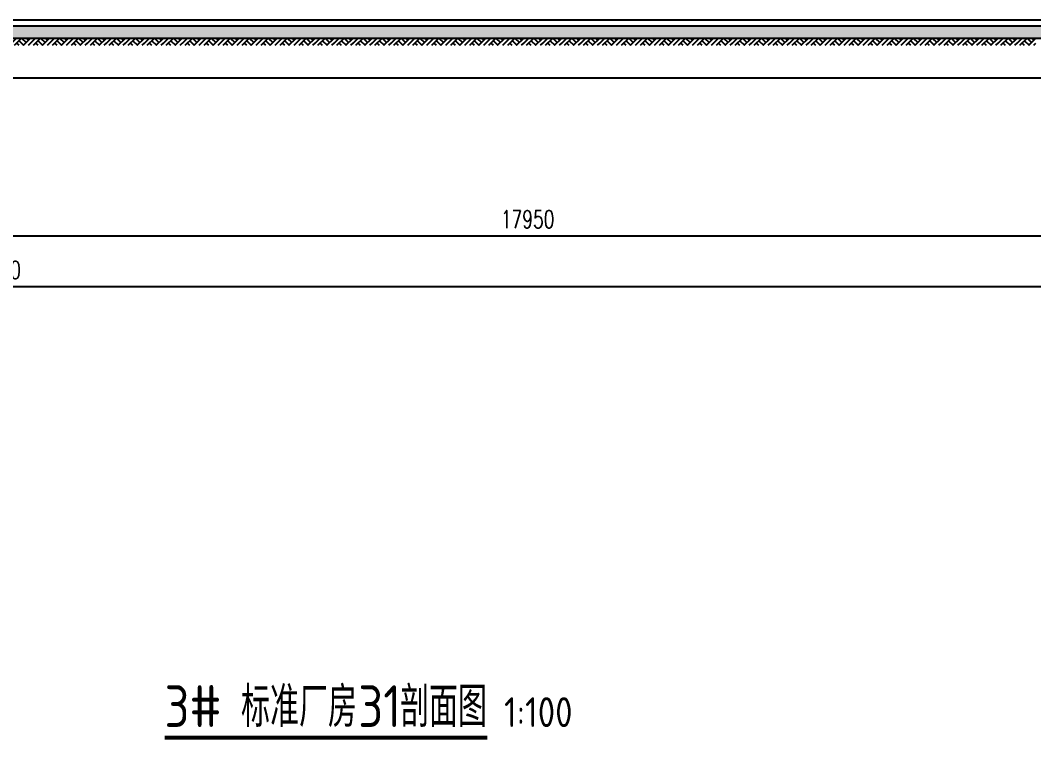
# Model space of a CAD drawing. Extents: x -1899985 to -450366, y 556196 to 2151267.
# Drawn here: x -636854 to -619857, y 556196 to 568257 of the extents above; entities that cross this region are included whole.
import ezdxf

# ---------------------------------------------------------------- set-up
doc = ezdxf.new("R2010")
doc.units = 0
doc.header["$LTSCALE"] = 1000
doc.header["$MEASUREMENT"] = 0
doc.linetypes.add('__DASH', pattern=[0.35, 0.25, -0.1])
doc.linetypes.add('DOTE', pattern=[2.42, 2, -0.2, 0.02, -0.2])
doc.layers.get('Defpoints').update_dxf_attribs({"color": 210})
for name, color, linetype in [('A-AXIS-D', 1, 'Continuous'), ('A-AXIS-DOTE', 14, 'DOTE'), ('A-AXIS-SYMB', 3, 'Continuous'), ('A-HATCH-1', 252, 'Continuous'), ('AS-COLN', 6, 'Continuous'), ('AS-WALL', 40, 'Continuous'), ('DIM_SYMB', 3, 'Continuous'), ('PUB_TEXT', 7, 'Continuous')]:
    doc.layers.add(name, color=color, linetype=linetype)
doc.styles.add('A-DIM_T3', font='SIMPLEX', dxfattribs={"width": 0.705882, "bigfont": 'GBCBIG'})
doc.styles.get("Standard").update_dxf_attribs({"font": 'gbenor.shx', "bigfont": 'gbcbig.shx'})
doc.dimstyles.new('A-DIM&&100', dxfattribs={"dimtxt": 297.5, "dimasz": 100, "dimexe": 100, "dimexo": 100, "dimgap": 126.25, "dimtad": 1, "dimdec": 0, "dimzin": 0, "dimdsep": 46, "dimtxsty": 'A-DIM_T3', "dimblk": 'ARCHTICK', "dimcen": 0.09, "dimclrt": 7, "dimazin": 2, "dimtfac": 1, "dimtdec": 0, "dimtix": 1, "dimtmove": 2, "dimatfit": 3, "dimfxl": 0, "dimtolj": 1, "dimtzin": 0, "dimarcsym": 0})

# ---------------------------------------------------------------- blocks, each defined once
blk = doc.blocks.new('_ArchTick')
at = {"color": 0, "linetype": 'ByBlock', "const_width": 0.4}
blk.add_lwpolyline([(-0.5, -0.5), (0.5, 0.5)], dxfattribs=at)
blk = doc.blocks.new('*D380')
at = {"layer": 'A-AXIS-D', "color": 0, "lineweight": -2}
for p, q in [((-673970, 565332), (-673970, 563696)), ((-600620, 565332), (-600620, 563696)), ((-673970, 563796), (-600620, 563796))]:
    blk.add_line(p, q, dxfattribs=at)
at = {"layer": 'Defpoints', "color": 0}
for p in [(-673970, 565432), (-600620, 565432), (-600620, 563796)]:
    blk.add_point(p, dxfattribs=at)
at = {"layer": 'A-AXIS-D', "color": 0, "lineweight": -2, "xscale": 100, "yscale": 100, "zscale": 100, "rotation": 180}
blk.add_blockref('_ArchTick', (-673970, 563796), dxfattribs=at)
at = {"layer": 'A-AXIS-D', "color": 0, "lineweight": -2, "xscale": 100, "yscale": 100, "zscale": 100}
blk.add_blockref('_ArchTick', (-600620, 563796), dxfattribs=at)
at = {"layer": 'A-AXIS-D', "color": 7, "insert": (-637295, 564071), "char_height": 297.5, "attachment_point": 5, "style": 'A-DIM_T3'}
blk.add_mtext('\\A1;73350', dxfattribs=at)
blk = doc.blocks.new('*D443')
at = {"layer": 'A-AXIS-D', "color": 0, "lineweight": -2}
for p, q in [((-637320, 565332), (-637320, 564546)), ((-619370, 565332), (-619370, 564546)), ((-637320, 564646), (-619370, 564646))]:
    blk.add_line(p, q, dxfattribs=at)
at = {"layer": 'Defpoints', "color": 0}
for p in [(-637320, 565432), (-619370, 565432), (-619370, 564646)]:
    blk.add_point(p, dxfattribs=at)
at = {"layer": 'A-AXIS-D', "color": 0, "lineweight": -2, "xscale": 100, "yscale": 100, "zscale": 100, "rotation": 180}
blk.add_blockref('_ArchTick', (-637320, 564646), dxfattribs=at)
at = {"layer": 'A-AXIS-D', "color": 0, "lineweight": -2, "xscale": 100, "yscale": 100, "zscale": 100}
blk.add_blockref('_ArchTick', (-619370, 564646), dxfattribs=at)
at = {"layer": 'A-AXIS-D', "color": 7, "insert": (-628345, 564921), "char_height": 297.5, "attachment_point": 5, "style": 'A-DIM_T3'}
blk.add_mtext('\\A1;17950', dxfattribs=at)
blk = doc.blocks.new('$LinePat$素土夯实')
at = {"color": 0}
for p, q in [((0, -210), (210, 0)), ((120, -300), (420, 0)), ((420, 0), (608, -188)), ((495, -300), (795, 0)), ((615, 0), (705, -90)), ((210, -210), (300, -300)), ((315, -105), (502, -293)), ((705, -300), (795, -210))]:
    blk.add_line(p, q, dxfattribs=at)

msp = doc.modelspace()

# ---------------------------------------------------------------- hatches: boundary and pattern name
at = {"layer": 'A-HATCH-1'}
h = msp.add_hatch(dxfattribs=at)
h.set_pattern_fill('混凝土', color=256, scale=50)
h.set_pattern_definition([(50, (0, 0), (358.63009, -31.37607), [37.5, -412.5]), (355, (0, 0), (-69.37567, 376.09607), [30, -330]), (100.4514, (29.9, -2.6), (289.25469, 344.71977), [31.8701, -350.57106]), (46.1842, (0, 100), (533.62052, -82.7595), [56.25, -618.75]), (96.6356, (44.47, 93.1), (467.33135, 487.05894), [47.80514, -525.8565]), (351.1842, (0, 100), (467.33097, 487.0593), [45, -495]), (21, (50, 75), (298.45353, -201.30945), [37.5, -412.5]), (326, (50, 75), (121.65767, 362.57502), [30, -330]), (71.4514, (74.87, 58.22), (420.11131, 161.26525), [31.8701, -350.57106]), (37.5, (0, 0), (6.079928, 166.446927), [0, -326, 0, -335, 0, -331.25]), (7.5, (0, 0), (131.53477, 197.205856), [0, -191, 0, -318.5, 0, -126.25]), (327.5, (-111.5, 0), (266.911218, -11.277436), [0, -125, 0, -390, 0, -517.5]), (317.5, (-161.5, 0), (291.593085, 50.05249), [0, -162.5, 0, -259, 0, -367.5])])
h.paths.add_polyline_path([(-601365.9, 567957.5), (-601365.9, 568157.5), (-673270, 568157.5), (-673270, 567957.5)])

# ---------------------------------------------------------------- linework, layer by layer
at = {"layer": 'A-AXIS-DOTE', "linetype": '__DASH', "ltscale": 2}
msp.add_line((-590152, 568257.5), (-684013.9, 568257.5), dxfattribs=at)
at = {"layer": 'A-AXIS-SYMB'}
msp.add_lwpolyline([(-676403.6, 567290), (-638150.7, 567290), (-638074.2, 567500), (-638000.2, 567080), (-637925.7, 567290), (-599672.7, 567290)], dxfattribs=at)
at = {"layer": 'AS-COLN'}
msp.add_lwpolyline([(-601365.9, 567957.5), (-601365.9, 568157.5), (-673270, 568157.5), (-673270, 567957.5)], close=True, dxfattribs=at)
at = {"layer": 'AS-WALL'}
msp.add_lwpolyline([(-600720, 568257.5), (-600720, 568257.5), (-673920, 568257.5), (-673920, 568157.5)], dxfattribs=at)
at = {"layer": 'DIM_SYMB', "const_width": 70}
msp.add_lwpolyline([(-634435.2, 556231), (-629020.4, 556231)], dxfattribs=at)

# ---------------------------------------------------------------- block references
at = {"layer": 'A-HATCH-1', "xscale": 0.4002011246148612, "yscale": 0.4, "zscale": 0.4, "rotation": 359.9999999999998}
for p in [(-636999.8, 567957.5), (-636681.6, 567957.5), (-636363.5, 567957.5), (-636045.3, 567957.5), (-635727.1, 567957.5), (-635409, 567957.5), (-635090.8, 567957.5), (-634772.7, 567957.5), (-634454.5, 567957.5), (-634136.3, 567957.5), (-633818.2, 567957.5), (-633500, 567957.5), (-633181.9, 567957.5), (-632863.7, 567957.5), (-632545.5, 567957.5), (-632227.4, 567957.5), (-631909.2, 567957.5), (-631591.1, 567957.5), (-631272.9, 567957.5), (-630954.7, 567957.5), (-630636.6, 567957.5), (-630318.4, 567957.5), (-630000.3, 567957.5), (-629682.1, 567957.5), (-629363.9, 567957.5), (-629045.8, 567957.5), (-628727.6, 567957.5), (-628409.5, 567957.5), (-628091.3, 567957.5), (-627773.1, 567957.5), (-627455, 567957.5), (-627136.8, 567957.5), (-626818.7, 567957.5), (-626500.5, 567957.5), (-626182.3, 567957.5), (-625864.2, 567957.5), (-625546, 567957.5), (-625227.9, 567957.5), (-624909.7, 567957.5), (-624591.5, 567957.5), (-624273.4, 567957.5), (-623955.2, 567957.5), (-623637.1, 567957.5), (-623318.9, 567957.5), (-623000.7, 567957.5), (-622682.6, 567957.5), (-622364.4, 567957.5), (-622046.3, 567957.5), (-621728.1, 567957.5), (-621409.9, 567957.5), (-621091.8, 567957.5), (-620773.6, 567957.5), (-620455.5, 567957.5), (-620137.3, 567957.5)]:
    msp.add_blockref('$LinePat$素土夯实', p, dxfattribs=at)

# ---------------------------------------------------------------- texts
at = {"layer": 'PUB_TEXT'}
for s, height, p in [('3#', 700, (-634435.2, 556408.3)), ('标准厂房', 675.18, (-633151.8, 556408.3)), ('31', 700, (-631185.9, 556408.3)), ('剖面图', 675.18, (-630485.9, 556408.3)), ('1:100', 500, (-628740.4, 556408.3))]:
    msp.add_text(s, height=height, dxfattribs=at).set_placement(p)

# ---------------------------------------------------------------- dimensions: what is measured, and where the dimension line sits
at = {"layer": 'A-AXIS-D'}
for base, p1, p2, picture, middle in [((-600620, 563795.6), (-673970, 565432), (-600620, 565432), '*D380', (-637295, 564070.6)), ((-619370, 564645.6), (-637320, 565432), (-619370, 565432), '*D443', (-628345, 564920.6))]:
    dim = msp.add_linear_dim(base=base, p1=p1, p2=p2, angle=360, dimstyle='A-DIM&&100', override={"dimgap": 0}, dxfattribs=at)
    dim.commit()
    dim.dimension.update_dxf_attribs({"geometry": picture, "text_midpoint": middle, "dimtype": 129})

doc.saveas('drawing.dxf')
